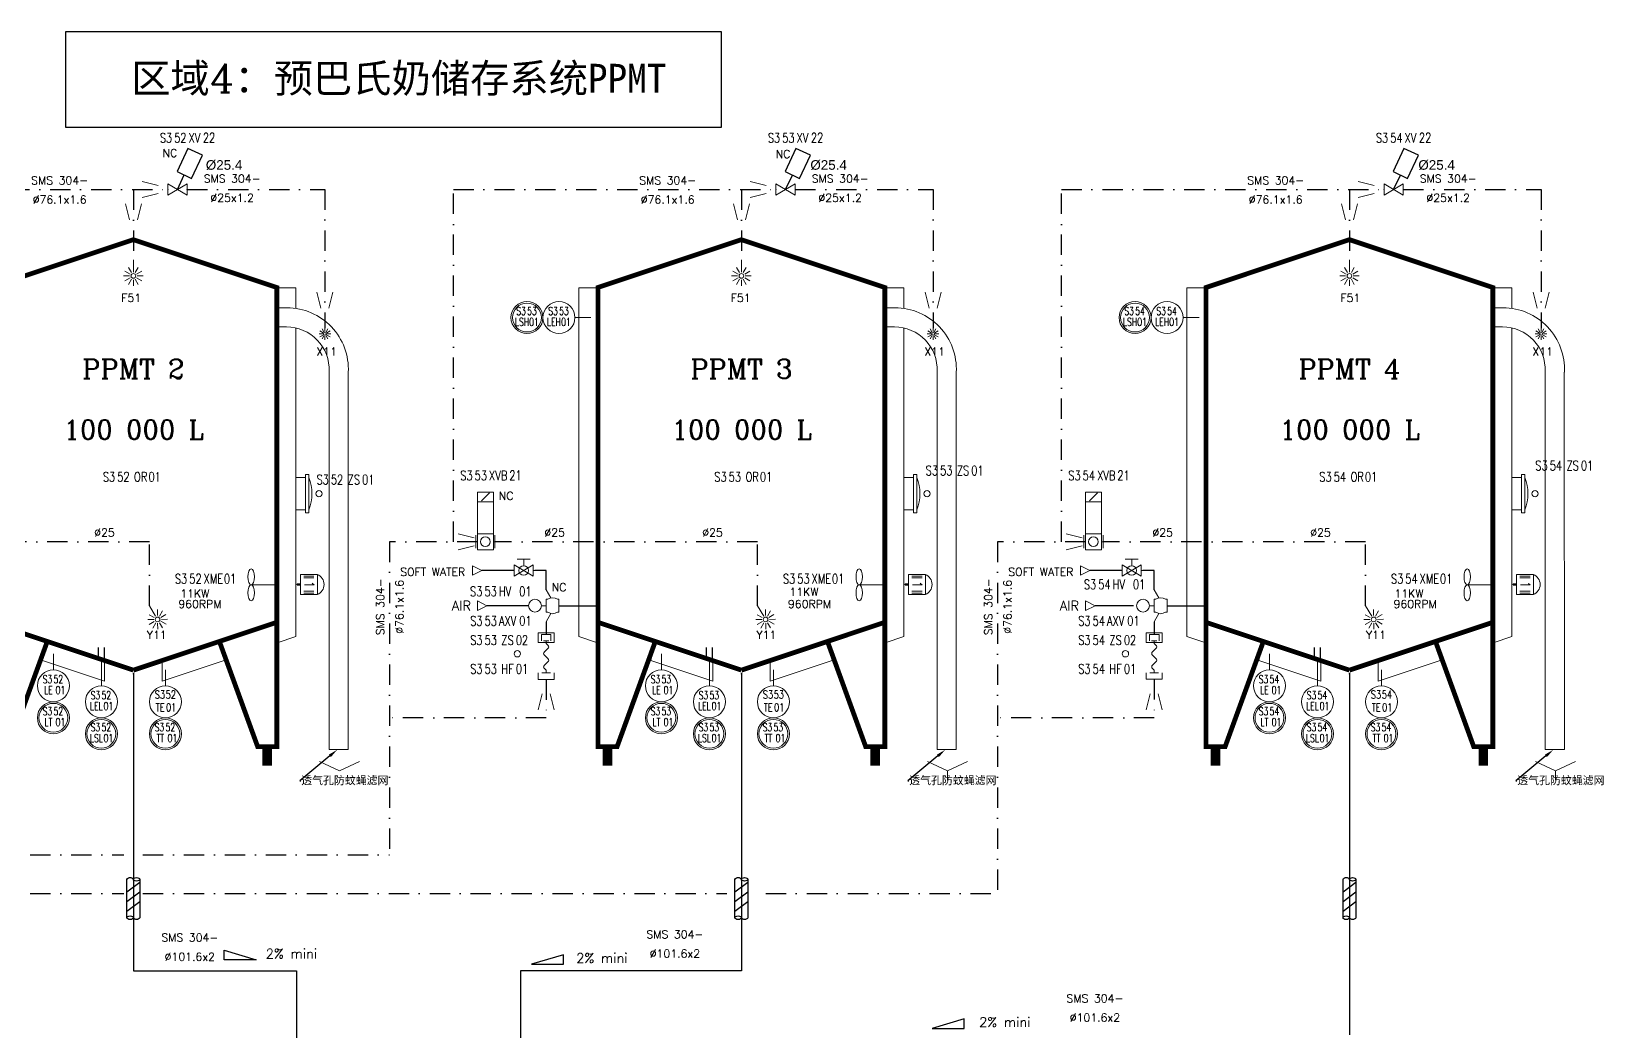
# Model space of a CAD drawing. Header units: inches. Extents: x 10881 to 11901, y 25114 to 26007.
# Drawn here: x 11340.7 to 11832.3, y 25694.2 to 26006.6 of the extents above; entities that cross this region are included whole.
import ezdxf
from ezdxf import colors
from ezdxf.entities.mleader import LeaderData, LeaderLine
from ezdxf.enums import TextEntityAlignment as Align
from ezdxf.math import Vec2, Vec3

# ---------------------------------------------------------------- set-up
doc = ezdxf.new("R2010")
doc.units = ezdxf.units.IN
doc.header["$MEASUREMENT"] = 0
doc.linetypes.add('DASHDOT2', pattern=[12.7, 6.35, -3.175, 0, -3.175])
for name, color, linetype, lineweight in [('14 Pipe Water Cold', 142, 'Continuous', 30), ('31 Equipment', 7, 'Continuous', 9), ('33 Instruments Labels', 7, 'Continuous', 9), ('43 TXT English', 7, 'Continuous', 9), ('Text', 7, 'Continuous', 9)]:
    doc.layers.add(name, color=color, linetype=linetype, lineweight=lineweight)
for name, color, linetype in [('CUVERIE', 7, 'Continuous'), ('DIAMETRE', 7, 'Continuous'), ('MATERIEL-DIVERS', 7, 'Continuous'), ('REPERES', 7, 'Continuous'), ('techn-data', 7, 'Continuous'), ('TEXTE', 7, 'Continuous'), ('TEXTES', 7, 'Continuous'), ('TITRE', 7, 'Continuous'), ('TUYAUTERIE-AIR INSTRUMENT', 3, 'Continuous'), ('TUYAUTERIE-NEP', 4, 'DASHDOT2'), ('TUYAUTERIE-PROCESS', 30, 'Continuous'), ('TXT_FR', 7, 'Continuous'), ('VANNES', 7, 'Continuous')]:
    doc.layers.add(name, color=color, linetype=linetype)
doc.layers.get('REPERES').off()
doc.styles.add('ROMANC', font='romanc')
doc.styles.add('ROMANS', font='ROMANS.SHX')
doc.styles.add('ROMANT', font='romant')
doc.styles.get("Standard").update_dxf_attribs({"font": 'arial.ttf'})

# ---------------------------------------------------------------- blocks, each defined once
blk = doc.blocks.new('APV-INS-M-L-LE1')
at = {"layer": '31 Equipment', "color": 7}
blk.add_line((0, -5), (0, -10), dxfattribs=at)
blk.add_circle((0, 0), 5, dxfattribs=at)
blk = doc.blocks.new('APV-FTG-CONX-HOSE-1')
at = {"layer": '31 Equipment'}
for p, q in [((-4.17, 0), (-5, 0)), ((4.17, 0), (5, 0))]:
    blk.add_line(p, q, dxfattribs=at)
for points in [[(-4.17, 0), (-3.63, 0.5), (-3.42, 0.71), (-3.13, 0.79), (-2.83, 0.71), (-2.58, 0.5), (-1.54, -0.5), (-1.33, -0.71), (-1.04, -0.79), (-0.75, -0.71), (-0.5, -0.5), (0, 0)], [(0, 0), (0.54, 0.5), (0.75, 0.71), (1.04, 0.79), (1.33, 0.71), (1.58, 0.5), (2.62, -0.5), (2.83, -0.71), (3.12, -0.79), (3.42, -0.71), (3.67, -0.5), (4.17, 0)]]:
    blk.add_lwpolyline(points, dxfattribs=at)
blk = doc.blocks.new('APV-FCE-GEN-REDCON-1')
at = {"layer": '31 Equipment', "color": 7}
for p, q in [((-2.5, 2.5), (2.5, 1.25)), ((2.5, 1.25), (2.5, 1.25)), ((2.5, -1.25), (-2.5, -2.5))]:
    blk.add_line(p, q, dxfattribs=at)
blk = doc.blocks.new('APV-TNK-ACC-SPRAYBALL-1')
at = {"layer": '31 Equipment'}
for p, q in [((0, -3.81), (0, 0)), ((-1.03, -4.4), (-2.65, -3.47)), ((-0.6, -3.97), (-1.53, -2.35)), ((0.6, -3.97), (1.53, -2.35)), ((1.03, -4.4), (2.65, -3.47)), ((-1.19, -5), (-3.05, -5)), ((-1.03, -5.6), (-2.65, -6.53)), ((-0.6, -6.03), (-1.53, -7.65)), ((0, -6.19), (0, -8.05)), ((0.6, -6.03), (1.53, -7.65)), ((1.03, -5.6), (2.65, -6.53)), ((1.19, -5), (3.05, -5))]:
    blk.add_line(p, q, dxfattribs=at)
blk.add_circle((0, -5), 0.738, dxfattribs=at)
blk = doc.blocks.new('PENTE-G')
at = {"layer": 'MATERIEL-DIVERS'}
blk.add_lwpolyline([(-5, 2), (5, 2), (5, 5), (-5, 2)], dxfattribs=at)
blk = doc.blocks.new('APV-TNK-GEN-11')
at = {"layer": '31 Equipment', "color": 7}
for points, const_width in [([(-14.94, 21.58), (-21.58, 3.32), (-24.9, 3.32), (-24.9, 83), (0, 91.3), (24.9, 83), (24.9, 3.32), (21.58, 3.32), (14.94, 21.58)], 0.83), ([(-24.9, 24.9), (0, 16.6)], 0.83), ([(24.9, 24.9), (0, 16.6)], 0.83), ([(-23.24, 3.32), (-23.24, 0)], 1.66), ([(23.24, 3.32), (23.24, 0)], 1.66)]:
    blk.add_lwpolyline(points, dxfattribs=dict(at, const_width=const_width))
at = {"layer": '31 Equipment', "ltscale": 38}
blk.add_point((0, 16), dxfattribs=at)
blk = doc.blocks.new('APV-TNK-ACC-MANHOLE-1')
at = {"layer": '31 Equipment'}
for p, q in [((-6, 3), (-6, 4)), ((-6, 4), (6, 4)), ((-6, 3), (6, 3)), ((-5, 0), (-5, 3)), ((5, 3), (5, 0)), ((6, 3), (6, 4))]:
    blk.add_line(p, q, dxfattribs=at)
blk.add_arc((0, -8), 13, 67.3801, 112.6199, dxfattribs=at)
blk = doc.blocks.new('APV-INS-POS-GEN-1')
at = {"layer": '31 Equipment', "color": 5}
blk.add_circle((0, 0), 1, dxfattribs=at)
blk = doc.blocks.new('APV-INS-F-L-LS')
at = {"layer": '31 Equipment'}
for radius in [5, 4.5]:
    blk.add_circle((0, 0), radius, dxfattribs=at)
at = {"layer": '33 Instruments Labels', "style": 'ROMANS', "width": 0.8}
blk.add_attdef('LS?', text='', height=3, dxfattribs=at).set_placement((0, 0), align=Align.MIDDLE)
blk = doc.blocks.new('APV-VLV-BFLY-SVS-3')
at = {"layer": '31 Equipment', "ltscale": 38}
for p, q in [((1.25, 15.25), (-1.25, 12.75)), ((-2.5, 0), (-4, 0)), ((2.5, 2.5), (-2.5, 2.5)), ((-2.5, 2.5), (-2.5, -2.5)), ((2.5, -2.5), (2.5, 2.5)), ((2.5, 0), (4, 0)), ((-2.5, -2.5), (2.5, -2.5))]:
    blk.add_line(p, q, dxfattribs=at)
at = {"layer": '31 Equipment'}
for p, q in [((-3, 2), (-3, -2)), ((3, -2), (3, 2))]:
    blk.add_line(p, q, dxfattribs=at)
at = {"layer": '31 Equipment', "ltscale": 38}
for points in [[(-2.5, 12.5), (2.5, 12.5), (2.5, 15.5), (-2.5, 15.5)], [(-2.5, 2.5), (2.5, 2.5), (2.5, 12.5), (-2.5, 12.5)]]:
    blk.add_lwpolyline(points, close=True, dxfattribs=at)
blk.add_circle((0, 0), 1.5, dxfattribs=at)
blk = doc.blocks.new('APV-FTG-CONX-QUICK-1')
at = {"layer": '31 Equipment'}
for p, q in [((-0.5, 2.5), (2.5, 2.5)), ((-0.5, -2.5), (-0.5, 2.5)), ((0, 1.5), (2, 1.5)), ((0, 0.83), (0, -0.83)), ((2, 1.5), (2, -1.5)), ((2.5, 2.5), (2.5, -2.5)), ((2.5, -2.5), (-0.5, -2.5)), ((0, -0.83), (0, -0.83)), ((2, -1.5), (0, -1.5))]:
    blk.add_line(p, q, dxfattribs=at)
blk = doc.blocks.new('APV-FTG-CONX-SCREWED-1')
at = {"layer": '31 Equipment'}
for p, q in [((0, 2.5), (2, 2.5)), ((0, 1.33), (0, -1.33)), ((2, 2.5), (2, -2.5)), ((0, -1.33), (0, -1.33)), ((2, -2.5), (0, -2.5))]:
    blk.add_line(p, q, dxfattribs=at)
blk = doc.blocks.new('APV-SIGN-ARW-FLOW-1')
at = {"layer": '31 Equipment'}
for p, q in [((-1.5, -1.5), (-1.5, 1.5)), ((-1.5, 1.5), (1.5, 0)), ((1.5, 0), (-1.5, -1.5))]:
    blk.add_line(p, q, dxfattribs=at)
blk = doc.blocks.new('VANNE SIEGE INCLINE')
at = {"color": 7}
for p, q in [((-3, 1.73), (-3, -1.73)), ((-3, -1.73), (3, 1.73)), ((3, -1.73), (-3, 1.73)), ((3, 1.73), (3, -1.73))]:
    blk.add_line(p, q, dxfattribs=at)
at = {"color": 7, "extrusion": (-1, 0, 0)}
blk.add_point((-3, 0), dxfattribs=at)
at = {"color": 7, "extrusion": (1, 0, 0)}
blk.add_point((3, 0), dxfattribs=at)
at = {"layer": 'VANNES'}
for p, q in [((3.23, 12.84), (-0.15, 5.59)), ((7.76, 10.73), (3.23, 12.84)), ((4.38, 3.47), (7.76, 10.73)), ((-0.15, 5.59), (4.38, 3.47)), ((0, 0), (2.11, 4.53))]:
    blk.add_line(p, q, dxfattribs=at)
blk = doc.blocks.new('calorifuge')
at = {"layer": 'MATERIEL-DIVERS'}
for p, q in [((-5, -2), (-2, 2)), ((-2, -2), (1, 2)), ((1, -2), (4, 2))]:
    blk.add_line(p, q, dxfattribs=at)
at = {"layer": 'MATERIEL-DIVERS', "color": 1, "extrusion": (-1, 0, 0)}
blk.add_point((-6, 0), dxfattribs=at)
at = {"layer": 'MATERIEL-DIVERS', "color": 1, "extrusion": (1, 0, 0)}
blk.add_point((6, 0), dxfattribs=at)
at = {"layer": 'TITRE'}
for p, q in [((6, 2), (-6, 2)), ((-6, -2), (6, -2))]:
    blk.add_line(p, q, dxfattribs=at)
for centre, major_axis in [((-6, 1), (0, 1)), ((6, -1), (0, -1))]:
    blk.add_ellipse(centre, major_axis=major_axis, ratio=0.547943, start_param=0, end_param=3.141593, dxfattribs=at)
at = {"layer": 'TITRE', "extrusion": (0, 0, -1)}
for centre, major_axis in [((-6, -1), (0, -1)), ((6, 1), (0, 1))]:
    blk.add_ellipse(centre, major_axis=major_axis, ratio=0.547943, dxfattribs=at)
blk = doc.blocks.new('APV-TNK-ACC-MOT-1')
at = {"layer": '31 Equipment', "color": 7}
for p, q in [((3.15, 6.4), (-3.15, 6.4)), ((-3.15, 6.4), (-3.15, 1.15)), ((-2.64, 5.35), (-2.64, 2.2)), ((-2.1, 5.35), (-2.1, 2.2)), ((2.1, 5.35), (2.1, 2.2)), ((2.66, 5.35), (2.66, 2.2)), ((3.15, 1.15), (3.15, 6.4)), ((-3.15, 1.15), (3.15, 1.15))]:
    blk.add_line(p, q, dxfattribs=at)
blk.add_arc((0, 5.09), 3.41, 22.6199, 157.3801, dxfattribs=at)
at = {"layer": '31 Equipment', "ltscale": 38}
blk.add_point((0, 0), dxfattribs=at)
at = {"layer": '31 Equipment', "color": 7}
blk.add_trace([(-0.39, 0), (0.39, 0), (-0.39, 1.15), (0.39, 1.15)], dxfattribs=at)
at = {"layer": '31 Equipment', "style": 'ROMANT', "width": 0.8}
blk.add_text('1', height=3, dxfattribs=at).set_placement((0, 3.89), align=Align.MIDDLE)
blk = doc.blocks.new('APV-TNK-ACC-AGIT-1')
at = {"layer": '31 Equipment'}
blk.add_line((0, 0), (0, -8), dxfattribs=at)
for centre in [(-2.5, -8), (2.5, -8)]:
    blk.add_ellipse(centre, major_axis=(-2.5, 0), ratio=0.4, dxfattribs=at)
blk = doc.blocks.new('APV-INS-M-L-TE')
at = {"layer": '31 Equipment', "color": 7}
blk.add_line((0, -5), (0, -10), dxfattribs=at)
blk.add_circle((0, 0), 5, dxfattribs=at)
at = {"layer": '33 Instruments Labels', "style": 'ROMANS', "width": 0.8, "flags": 8}
blk.add_attdef('TE', text='', height=3, dxfattribs=at).set_placement((0, 0), align=Align.MIDDLE)
blk = doc.blocks.new('APV-INS-F-L-TT')
at = {"layer": '31 Equipment'}
for radius in [5, 4.5]:
    blk.add_circle((0, 0), radius, dxfattribs=at)
blk = doc.blocks.new('APV-INS-M-L-LE2')
at = {"layer": '31 Equipment', "color": 7}
blk.add_line((5, 0), (13, 0), dxfattribs=at)
at = {"layer": '31 Equipment', "lineweight": 25}
blk.add_lwpolyline([(17, 1), (13, 1), (13, 0), (13, -1), (17, -1)], dxfattribs=at)
at = {"layer": '31 Equipment', "color": 7}
blk.add_circle((0, 0), 5, dxfattribs=at)
at = {"layer": '33 Instruments Labels', "style": 'ROMANS', "width": 0.8}
blk.add_attdef('LE?', text='', height=3, dxfattribs=at).set_placement((0, 0), align=Align.MIDDLE)
blk = doc.blocks.new('REPINS2')
at = {"layer": 'TEXTES', "style": 'ROMANS', "width": 0.7}
for tag, p in [('ZONE', (-3.35, 0.8)), ('SOUSZONE', (0.05, 0.8)), ('NUM', (0.7, -2.6))]:
    blk.add_attdef(tag, p, '', height=2.5, dxfattribs=at)
blk.add_attdef('ELEMENT', text='', height=2.5, dxfattribs=at).set_placement((-1.56, -2.59), align=Align.CENTER)
blk = doc.blocks.new('REPINS')
at = {"layer": 'TEXTES', "style": 'ROMANS', "width": 0.75}
for tag, p in [('ZONE', (-3.3, 1)), ('SOUSZONE', (0.1, 1)), ('NUM', (0.2, -3))]:
    blk.add_attdef(tag, p, '', height=2.5, dxfattribs=at)
blk.add_attdef('ELEMENT', text='', height=2.5, dxfattribs=at).set_placement((-0.2, -3), align=Align.RIGHT)
blk = doc.blocks.new('APV-INS-F-L-LT')
at = {"layer": '31 Equipment'}
for radius in [5, 4.5]:
    blk.add_circle((0, 0), radius, dxfattribs=at)
blk = doc.blocks.new('REPNORM1')
at = {"layer": 'TEXTES', "style": 'ROMANS', "width": 0.75}
for tag, p in [('ZONE', (-9.75, -1.25)), ('SOUSZONE', (-5.25, -1.25)), ('ELEMENT', (-0.75, -1.25)), ('NUM', (5.59, -1.22))]:
    blk.add_attdef(tag, p, '', height=3, dxfattribs=at)
blk = doc.blocks.new('REPNORM')
at = {"layer": 'TEXTES', "style": 'ROMANS', "width": 0.75}
for tag, p in [('ZONE', (-9.75, -1.25)), ('SOUSZONE', (-5.25, -1.25)), ('ELEMENT', (0, -1.25)), ('NUM', (4.5, -1.25))]:
    blk.add_attdef(tag, p, '', height=3, dxfattribs=at)
blk = doc.blocks.new('APV-VLV-SAMPL-PRD20-2')
at = {"layer": '31 Equipment', "ltscale": 38}
for p, q in [((-2.54, 2.44), (-4, 5)), ((-5.5, 0), (-4, 0)), ((-4, 2), (-3.5, 2)), ((-4, -2), (-4, 2)), ((-0.5, 2), (0, 2)), ((0, -2), (0, 2)), ((0, -2), (0, 2)), ((-4, -2), (-3.5, -2)), ((-2.54, -2.44), (-4, -5)), ((-0.5, -2), (0, -2))]:
    blk.add_line(p, q, dxfattribs=at)
at = {"layer": '31 Equipment'}
blk.add_circle((-7.5, 0), 2, dxfattribs=at)
at = {"layer": '31 Equipment', "ltscale": 38}
for start, end in [(53.1301, 126.8699), (233.1301, 306.8699)]:
    blk.add_arc((-2, 0), 2.5, start, end, dxfattribs=at)
blk = doc.blocks.new('APV-VLVM-BALL-KHV+MF-1')
at = {"layer": '31 Equipment', "ltscale": 38}
for p, q in [((-3, 0), (-4, 0)), ((3, 0), (4, 0))]:
    blk.add_line(p, q, dxfattribs=at)
at = {"layer": '31 Equipment'}
for p, q in [((-3, 1.734), (-3, -1.734)), ((-3, -1.734), (3, 1.734)), ((3, -1.734), (-3, 1.734)), ((-2, 3.5), (2, 3.5)), ((0, 1.5), (0, 3.5)), ((3, 1.734), (3, -1.734))]:
    blk.add_line(p, q, dxfattribs=at)
blk.add_circle((0, 0), 1.5, dxfattribs=at)

msp = doc.modelspace()

# ---------------------------------------------------------------- linework, layer by layer
at = {"layer": '14 Pipe Water Cold'}
for p, q in [((11491.53, 25838.22), (11481.49, 25838.22)), ((11501.56, 25838.22), (11498.03, 25838.22)), ((11501.56, 25832.21), (11501.56, 25838.22)), ((11681.53, 25838.22), (11671.49, 25838.22)), ((11691.56, 25838.22), (11688.03, 25838.22)), ((11691.56, 25832.21), (11691.56, 25838.22))]:
    msp.add_line(p, q, dxfattribs=at)
at = {"layer": '31 Equipment', "color": 7}
for p, q in [((11417.47, 25926.46), (11423.35, 25926.46)), ((11423.35, 25926.45), (11423.35, 25920.06)), ((11517.64, 25926.46), (11511.76, 25926.46)), ((11511.76, 25926.45), (11511.76, 25817.57)), ((11607.47, 25926.46), (11613.35, 25926.46)), ((11613.35, 25926.45), (11613.35, 25920.06)), ((11707.64, 25926.46), (11701.76, 25926.46)), ((11701.76, 25926.45), (11701.76, 25817.57)), ((11797.47, 25926.46), (11803.35, 25926.46)), ((11803.35, 25926.45), (11803.35, 25920.06)), ((11423.35, 25913.97), (11423.35, 25817.57)), ((11613.35, 25913.97), (11613.35, 25817.57)), ((11803.35, 25913.97), (11803.35, 25817.57)), ((11423.35, 25817.57), (11417.47, 25815.61)), ((11511.76, 25817.57), (11517.64, 25815.61)), ((11613.35, 25817.57), (11607.47, 25815.61)), ((11701.76, 25817.57), (11707.64, 25815.61)), ((11803.35, 25817.57), (11797.47, 25815.61)), ((11344.22, 25810.08), (11363.59, 25803.62)), ((11363.59, 25803.62), (11363.59, 25809.92)), ((11400.89, 25810.08), (11381.52, 25803.62)), ((11381.52, 25803.62), (11381.52, 25809.92)), ((11534.22, 25810.08), (11553.59, 25803.62)), ((11553.59, 25803.62), (11553.59, 25809.92)), ((11590.89, 25810.08), (11571.52, 25803.62)), ((11571.52, 25803.62), (11571.52, 25809.92)), ((11724.22, 25810.08), (11743.59, 25803.62)), ((11743.59, 25803.62), (11743.59, 25809.92)), ((11780.89, 25810.08), (11761.52, 25803.62)), ((11761.52, 25803.62), (11761.52, 25809.92))]:
    msp.add_line(p, q, dxfattribs=at)
at = {"layer": '31 Equipment'}
for p, q in [((11417.47, 25815.61), (11417.47, 25926.46)), ((11517.64, 25815.61), (11517.64, 25926.46)), ((11607.47, 25815.61), (11607.47, 25926.46)), ((11707.64, 25815.61), (11707.64, 25926.46)), ((11797.47, 25815.61), (11797.47, 25926.46)), ((11420.56, 25920.26), (11417.38, 25920.26)), ((11610.56, 25920.26), (11607.38, 25920.26)), ((11800.56, 25920.26), (11797.38, 25920.26)), ((11420.43, 25914.29), (11417.47, 25914.29)), ((11610.43, 25914.29), (11607.47, 25914.29)), ((11800.43, 25914.29), (11797.47, 25914.29)), ((11433.72, 25900.4), (11433.72, 25782.35)), ((11623.72, 25900.4), (11623.72, 25782.34)), ((11813.73, 25900.99), (11813.72, 25782.34)), ((11439.71, 25900.13), (11439.72, 25782.35)), ((11629.71, 25900.13), (11629.72, 25782.34)), ((11819.71, 25900.13), (11819.72, 25782.34)), ((11344.22, 25810.08), (11345.67, 25815.9)), ((11345.67, 25815.9), (11363.59, 25809.92)), ((11399.45, 25815.9), (11381.52, 25809.92)), ((11400.89, 25810.08), (11399.45, 25815.9)), ((11534.22, 25810.08), (11535.67, 25815.9)), ((11535.67, 25815.9), (11553.59, 25809.92)), ((11589.45, 25815.9), (11571.52, 25809.92)), ((11590.89, 25810.08), (11589.45, 25815.9)), ((11724.22, 25810.08), (11725.67, 25815.9)), ((11725.67, 25815.9), (11743.59, 25809.92)), ((11779.45, 25815.9), (11761.52, 25809.92)), ((11780.89, 25810.08), (11779.45, 25815.9)), ((11430.75, 25778.53), (11437, 25775.64)), ((11443.25, 25778.53), (11437, 25775.64)), ((11620.75, 25778.52), (11627, 25775.64)), ((11633.25, 25778.52), (11627, 25775.64)), ((11810.75, 25778.52), (11817, 25775.64)), ((11823.25, 25778.52), (11817, 25775.64)), ((11627, 25772.76), (11627, 25775.64)), ((11817, 25772.76), (11817, 25775.64))]:
    msp.add_line(p, q, dxfattribs=at)
for centre, radius, start in [((11420.56, 25901.09), 19.18, 357.1497), ((11610.56, 25901.09), 19.18, 357.1497), ((11800.56, 25901.09), 19.18, 357.1497), ((11420.43, 25900.99), 13.3, 357.4458), ((11610.43, 25900.99), 13.3, 357.4458), ((11800.43, 25900.99), 13.3, 357.4458)]:
    msp.add_arc(centre, radius, start, 90, dxfattribs=at)
at = {"layer": '31 Equipment', "ltscale": 38}
for p in [(11372.56, 25805.85), (11562.56, 25805.85), (11752.56, 25805.85)]:
    msp.add_point(p, dxfattribs=at)
at = {"layer": 'MATERIEL-DIVERS'}
msp.add_lwpolyline([(11556.29, 26006.57), (11556.29, 25976.57), (11351.48, 25976.57), (11351.48, 26006.57)], close=True, dxfattribs=at)
at = {"layer": 'Text', "color": 1}
for p, q in [((11433.72, 25782.35), (11439.72, 25782.35)), ((11623.72, 25782.34), (11629.72, 25782.34)), ((11813.72, 25782.34), (11819.72, 25782.34))]:
    msp.add_line(p, q, dxfattribs=at)
at = {"layer": 'TUYAUTERIE-AIR INSTRUMENT'}
for p, q in [((11496.06, 25827.21), (11483.06, 25827.21)), ((11685.06, 25827.21), (11673.06, 25827.21))]:
    msp.add_line(p, q, dxfattribs=at)
at = {"layer": 'TUYAUTERIE-NEP'}
for p, q in [((11282.56, 25957.21), (11383.37, 25957.21)), ((11372.56, 25957.21), (11372.56, 25935.21)), ((11389.37, 25957.22), (11432.44, 25957.22)), ((11432.44, 25957.22), (11432.44, 25913.95)), ((11472.56, 25957.21), (11573.37, 25957.21)), ((11472.56, 25847.21), (11472.56, 25957.21)), ((11562.56, 25957.21), (11562.56, 25935.21)), ((11579.37, 25957.21), (11622.44, 25957.21)), ((11622.44, 25957.22), (11622.44, 25913.95)), ((11662.56, 25957.21), (11763.37, 25957.21)), ((11662.56, 25847.21), (11662.56, 25957.21)), ((11752.56, 25957.21), (11752.56, 25935.21)), ((11769.37, 25957.21), (11812.44, 25957.21)), ((11812.44, 25957.22), (11812.44, 25913.95)), ((11377.56, 25847.21), (11295.56, 25847.21)), ((11377.56, 25827.21), (11377.56, 25847.21)), ((11480.06, 25847.21), (11452.56, 25847.21)), ((11452.56, 25847.21), (11452.56, 25749.36)), ((11567.56, 25847.21), (11485.56, 25847.21)), ((11567.56, 25827.21), (11567.56, 25847.21)), ((11670.06, 25847.21), (11642.56, 25847.21)), ((11642.56, 25847.21), (11642.56, 25737.29)), ((11757.56, 25847.21), (11675.56, 25847.21)), ((11757.56, 25827.21), (11757.56, 25847.21)), ((11501.56, 25804.21), (11501.56, 25792.21)), ((11691.56, 25804.22), (11691.56, 25792.22)), ((11501.56, 25792.21), (11452.56, 25792.21)), ((11691.56, 25792.21), (11642.56, 25792.21)), ((11186.76, 25749.36), (11369.56, 25749.36)), ((11375.56, 25749.36), (11452.56, 25749.36)), ((11186.76, 25737.29), (11369.56, 25737.29)), ((11375.56, 25737.29), (11558.03, 25737.29)), ((11570.18, 25737.29), (11642.56, 25737.29))]:
    msp.add_line(p, q, dxfattribs=at)
at = {"layer": 'TUYAUTERIE-PROCESS'}
for p, q in [((11505.56, 25827.21), (11517.56, 25827.21)), ((11695.56, 25827.21), (11707.56, 25827.21)), ((11501.56, 25822.21), (11501.56, 25818.21)), ((11691.56, 25822.21), (11691.56, 25818.22)), ((11372.56, 25806.21), (11372.56, 25780.71)), ((11562.56, 25806.21), (11562.56, 25780.71)), ((11752.56, 25806.21), (11752.56, 25780.71)), ((11372.56, 25780.71), (11372.56, 25713.21)), ((11562.56, 25780.71), (11562.56, 25713.21)), ((11752.56, 25780.71), (11752.56, 25693.21)), ((11372.56, 25713.21), (11423.49, 25713.21)), ((11423.49, 25713.21), (11423.49, 25611.16)), ((11493.49, 25713.21), (11493.49, 25611.16)), ((11562.56, 25713.21), (11493.49, 25713.21))]:
    msp.add_line(p, q, dxfattribs=at)

# ---------------------------------------------------------------- block references
at = {"layer": '31 Equipment'}
for name, p in [('VANNE SIEGE INCLINE', (11386.37, 25957.22)), ('VANNE SIEGE INCLINE', (11576.37, 25957.21)), ('VANNE SIEGE INCLINE', (11766.37, 25957.21)), ('APV-SIGN-ARW-FLOW-1', (11479.99, 25838.22)), ('APV-SIGN-ARW-FLOW-1', (11669.99, 25838.22)), ('APV-VLV-SAMPL-PRD20-2', (11505.56, 25827.21)), ('APV-VLV-SAMPL-PRD20-2', (11695.56, 25827.21))]:
    msp.add_blockref(name, p, dxfattribs=at)
at = {"layer": '31 Equipment', "xscale": -1}
for p in [(11494.53, 25838.22), (11684.53, 25838.22)]:
    msp.add_blockref('APV-VLVM-BALL-KHV+MF-1', p, dxfattribs=at)
at = {"layer": '31 Equipment', "xscale": -1, "rotation": 90}
for p in [(11372.56, 25735.75), (11562.56, 25735.75), (11752.56, 25735.75)]:
    msp.add_blockref('calorifuge', p, dxfattribs=at)
at = {"layer": '33 Instruments Labels'}
for name, p in [('APV-TNK-ACC-SPRAYBALL-1', (11372.56, 25935.21)), ('APV-TNK-ACC-SPRAYBALL-1', (11562.56, 25935.21)), ('APV-TNK-ACC-SPRAYBALL-1', (11752.56, 25935.21)), ('APV-INS-F-L-LS', (11495.56, 25917.21)), ('APV-INS-F-L-LS', (11685.56, 25917.21)), ('APV-INS-POS-GEN-1', (11492.56, 25812.21)), ('APV-INS-POS-GEN-1', (11682.56, 25812.21)), ('APV-INS-F-L-LT', (11347.56, 25792.21)), ('APV-INS-F-L-LT', (11537.56, 25792.21)), ('APV-INS-F-L-LT', (11727.56, 25792.21)), ('APV-INS-F-L-TT', (11382.56, 25787.21)), ('APV-INS-F-L-TT', (11572.56, 25787.21)), ('APV-INS-F-L-TT', (11762.56, 25787.21))]:
    msp.add_blockref(name, p, dxfattribs=at)
for name, p, rotation in [('APV-INS-M-L-LE1', (11505.56, 25917.21), 90), ('APV-INS-M-L-LE1', (11695.56, 25917.21), 90), ('APV-TNK-ACC-AGIT-1', (11417.38, 25833.75), 270), ('APV-TNK-ACC-AGIT-1', (11607.38, 25833.75), 270), ('APV-TNK-ACC-AGIT-1', (11797.38, 25833.75), 270), ('APV-TNK-ACC-SPRAYBALL-1', (11377.56, 25827.21), 30.96375653207346), ('APV-TNK-ACC-SPRAYBALL-1', (11567.56, 25827.21), 30.96375653207346), ('APV-TNK-ACC-SPRAYBALL-1', (11757.56, 25827.21), 30.96375653207346), ('APV-INS-M-L-LE1', (11347.56, 25802.21), 180), ('APV-INS-M-L-LE2', (11362.56, 25797.21), 90), ('APV-INS-M-L-LE1', (11537.56, 25802.21), 180), ('APV-INS-M-L-LE2', (11552.56, 25797.21), 90), ('APV-INS-M-L-LE1', (11727.56, 25802.21), 180), ('APV-INS-M-L-LE2', (11742.56, 25797.21), 90), ('APV-INS-M-L-TE', (11382.56, 25797.21), 180), ('APV-INS-M-L-TE', (11382.56, 25797.21), 180), ('APV-INS-M-L-TE', (11572.56, 25797.21), 180), ('APV-INS-M-L-TE', (11572.56, 25797.21), 180), ('APV-INS-M-L-TE', (11762.56, 25797.21), 180), ('APV-INS-M-L-TE', (11762.56, 25797.21), 180), ('APV-INS-F-L-LS', (11362.56, 25787.21), 270), ('APV-INS-F-L-LS', (11552.56, 25787.21), 270), ('APV-INS-F-L-LS', (11742.56, 25787.21), 270)]:
    msp.add_blockref(name, p, dxfattribs=dict(at, rotation=rotation))
at = {"layer": '33 Instruments Labels', "xscale": 0.6000000000000228, "yscale": 0.6000000000000228, "zscale": 0.6000000000000228}
for p in [(11432.44, 25915.11), (11622.44, 25915.11), (11812.44, 25915.11)]:
    msp.add_blockref('APV-TNK-ACC-SPRAYBALL-1', p, dxfattribs=at)
at = {"layer": '33 Instruments Labels', "xscale": -1}
for p in [(11430.56, 25862.21), (11620.56, 25862.21), (11810.56, 25862.21)]:
    msp.add_blockref('APV-INS-POS-GEN-1', p, dxfattribs=at)
at = {"layer": 'CUVERIE', "xscale": 1.8, "yscale": 1.8, "zscale": 1.8}
for p in [(11372.56, 25777.21), (11562.56, 25777.21), (11752.56, 25777.21)]:
    msp.add_blockref('APV-TNK-GEN-11', p, dxfattribs=at)
at = {"layer": 'CUVERIE', "xscale": -1, "rotation": 270}
for p in [(11423.35, 25862.21), (11613.35, 25862.21), (11803.35, 25862.21)]:
    msp.add_blockref('APV-TNK-ACC-MANHOLE-1', p, dxfattribs=at)
at = {"layer": 'CUVERIE', "rotation": 270}
for p in [(11423.65, 25833.84), (11613.65, 25833.84), (11803.65, 25833.84)]:
    msp.add_blockref('APV-TNK-ACC-MOT-1', p, dxfattribs=at)
at = {"layer": 'MATERIEL-DIVERS'}
for name, p in [('APV-FCE-GEN-REDCON-1', (11377.79, 25957.21)), ('APV-FCE-GEN-REDCON-1', (11567.79, 25957.2)), ('APV-FCE-GEN-REDCON-1', (11757.79, 25957.2)), ('APV-FCE-GEN-REDCON-1', (11476.56, 25847.21)), ('APV-FCE-GEN-REDCON-1', (11666.56, 25847.21)), ('PENTE-G', (11501.97, 25713.21)), ('PENTE-G', (11627.21, 25693.21))]:
    msp.add_blockref(name, p, dxfattribs=at)
at = {"layer": 'MATERIEL-DIVERS', "xscale": -1, "rotation": 90}
for p in [(11372.56, 25950.21), (11562.56, 25950.21), (11752.56, 25950.21)]:
    msp.add_blockref('APV-FCE-GEN-REDCON-1', p, dxfattribs=at)
at = {"layer": 'MATERIEL-DIVERS'}
for name, p, rotation in [('APV-FCE-GEN-REDCON-1', (11432.44, 25922.69), 270), ('APV-FCE-GEN-REDCON-1', (11622.44, 25922.69), 270), ('APV-FCE-GEN-REDCON-1', (11812.44, 25922.69), 270), ('APV-FTG-CONX-QUICK-1', (11501.56, 25816.21), 90), ('APV-FTG-CONX-QUICK-1', (11691.56, 25816.22), 90), ('APV-FTG-CONX-HOSE-1', (11501.56, 25811.21), 90), ('APV-FTG-CONX-HOSE-1', (11691.56, 25811.22), 90), ('APV-FTG-CONX-SCREWED-1', (11501.56, 25806.21), 270), ('APV-FTG-CONX-SCREWED-1', (11691.56, 25806.22), 270), ('APV-FCE-GEN-REDCON-1', (11501.56, 25797.21), 90), ('APV-FCE-GEN-REDCON-1', (11691.56, 25797.22), 90)]:
    msp.add_blockref(name, p, dxfattribs=dict(at, rotation=rotation))
at = {"layer": 'MATERIEL-DIVERS', "xscale": -1}
msp.add_blockref('PENTE-G', (11405.96, 25714.61), dxfattribs=at)
at = {"layer": 'REPERES'}
ref = msp.add_blockref('REPNORM1', (11390.57, 25973.11), dxfattribs=at)
ref.add_attrib('ZONE', 'S3', (11380.82, 25971.86), dxfattribs={"layer": 'TEXTES', "height": 3, "style": 'ROMANS', "width": 0.75})
ref.add_attrib('SOUSZONE', '52', (11385.32, 25971.86), dxfattribs={"layer": 'TEXTES', "height": 3, "style": 'ROMANS', "width": 0.75})
ref.add_attrib('ELEMENT', 'XV', (11389.83, 25971.86), dxfattribs={"layer": 'TEXTES', "height": 3, "style": 'ROMANS', "width": 0.75})
ref.add_attrib('NUM', '22', (11394.28, 25971.89), dxfattribs={"layer": 'TEXTES', "height": 3, "style": 'ROMANS', "width": 0.75})
ref = msp.add_blockref('REPNORM1', (11580.57, 25973.11), dxfattribs=at)
ref.add_attrib('ZONE', 'S3', (11570.82, 25971.86), dxfattribs={"layer": 'TEXTES', "height": 3, "style": 'ROMANS', "width": 0.75})
ref.add_attrib('SOUSZONE', '53', (11575.32, 25971.86), dxfattribs={"layer": 'TEXTES', "height": 3, "style": 'ROMANS', "width": 0.75})
ref.add_attrib('ELEMENT', 'XV', (11579.83, 25971.86), dxfattribs={"layer": 'TEXTES', "height": 3, "style": 'ROMANS', "width": 0.75})
ref.add_attrib('NUM', '22', (11584.28, 25971.89), dxfattribs={"layer": 'TEXTES', "height": 3, "style": 'ROMANS', "width": 0.75})
ref = msp.add_blockref('REPNORM1', (11770.57, 25973.11), dxfattribs=at)
ref.add_attrib('ZONE', 'S3', (11760.82, 25971.86), dxfattribs={"layer": 'TEXTES', "height": 3, "style": 'ROMANS', "width": 0.75})
ref.add_attrib('SOUSZONE', '54', (11765.32, 25971.86), dxfattribs={"layer": 'TEXTES', "height": 3, "style": 'ROMANS', "width": 0.75})
ref.add_attrib('ELEMENT', 'XV', (11769.83, 25971.86), dxfattribs={"layer": 'TEXTES', "height": 3, "style": 'ROMANS', "width": 0.75})
ref.add_attrib('NUM', '22', (11774.28, 25971.89), dxfattribs={"layer": 'TEXTES', "height": 3, "style": 'ROMANS', "width": 0.75})
for name, p, values in [('REPINS2', (11495.56, 25917.21), {'ZONE': 'S3', 'SOUSZONE': '53', 'NUM': '01', 'ELEMENT': 'LSH'}), ('REPINS2', (11505.56, 25917.21), {'ZONE': 'S3', 'SOUSZONE': '53', 'NUM': '01', 'ELEMENT': 'LEH'}), ('REPINS2', (11685.56, 25917.21), {'ZONE': 'S3', 'SOUSZONE': '54', 'NUM': '01', 'ELEMENT': 'LSH'}), ('REPINS2', (11695.56, 25917.21), {'ZONE': 'S3', 'SOUSZONE': '54', 'NUM': '01', 'ELEMENT': 'LEH'}), ('REPNORM', (11629.9, 25869.18), {'ZONE': 'S3', 'SOUSZONE': '53', 'ELEMENT': 'ZS', 'NUM': '01'}), ('REPNORM', (11820.41, 25870.71), {'ZONE': 'S3', 'SOUSZONE': '54', 'ELEMENT': 'ZS', 'NUM': '01'}), ('REPNORM', (11372.77, 25867.21), {'ZONE': 'S3', 'SOUSZONE': '52', 'ELEMENT': 'OR', 'NUM': '01'}), ('REPNORM', (11439.53, 25866.36), {'ZONE': 'S3', 'SOUSZONE': '52', 'ELEMENT': 'ZS', 'NUM': '01'}), ('REPNORM1', (11484.46, 25867.63), {'ZONE': 'S3', 'SOUSZONE': '53', 'ELEMENT': 'XVB', 'NUM': '21'}), ('REPNORM', (11563.85, 25867.21), {'ZONE': 'S3', 'SOUSZONE': '53', 'ELEMENT': 'OR', 'NUM': '01'}), ('REPNORM1', (11674.46, 25867.63), {'ZONE': 'S3', 'SOUSZONE': '54', 'ELEMENT': 'XVB', 'NUM': '21'}), ('REPNORM', (11752.91, 25867.21), {'ZONE': 'S3', 'SOUSZONE': '54', 'ELEMENT': 'OR', 'NUM': '01'}), ('REPNORM1', (11395.28, 25835.37), {'ZONE': 'S3', 'SOUSZONE': '52', 'ELEMENT': 'XME', 'NUM': '01'}), ('REPNORM1', (11585.28, 25835.37), {'ZONE': 'S3', 'SOUSZONE': '53', 'ELEMENT': 'XME', 'NUM': '01'}), ('REPNORM1', (11775.28, 25835.37), {'ZONE': 'S3', 'SOUSZONE': '54', 'ELEMENT': 'XME', 'NUM': '01'}), ('REPNORM1', (11487.52, 25831.42), {'ZONE': 'S3', 'SOUSZONE': '53', 'ELEMENT': 'HV', 'NUM': '01'}), ('REPNORM1', (11679.32, 25833.61), {'ZONE': 'S3', 'SOUSZONE': '54', 'ELEMENT': 'HV', 'NUM': '01'}), ('REPNORM1', (11487.56, 25822.21), {'ZONE': 'S3', 'SOUSZONE': '53', 'ELEMENT': 'AXV', 'NUM': '01'}), ('REPNORM1', (11677.56, 25822.21), {'ZONE': 'S3', 'SOUSZONE': '54', 'ELEMENT': 'AXV', 'NUM': '01'}), ('REPNORM', (11487.56, 25816.21), {'ZONE': 'S3', 'SOUSZONE': '53', 'ELEMENT': 'ZS', 'NUM': '02'}), ('REPNORM', (11677.56, 25816.21), {'ZONE': 'S3', 'SOUSZONE': '54', 'ELEMENT': 'ZS', 'NUM': '02'}), ('REPNORM', (11487.56, 25807.21), {'ZONE': 'S3', 'SOUSZONE': '53', 'ELEMENT': 'HF', 'NUM': '01'}), ('REPNORM', (11677.56, 25807.21), {'ZONE': 'S3', 'SOUSZONE': '54', 'ELEMENT': 'HF', 'NUM': '01'}), ('REPINS2', (11347.56, 25802.21), {'ZONE': 'S3', 'SOUSZONE': '52', 'NUM': '01', 'ELEMENT': 'LE'}), ('REPINS2', (11537.56, 25802.21), {'ZONE': 'S3', 'SOUSZONE': '53', 'NUM': '01', 'ELEMENT': 'LE'}), ('REPINS2', (11727.56, 25802.21), {'ZONE': 'S3', 'SOUSZONE': '54', 'NUM': '01', 'ELEMENT': 'LE'}), ('REPINS2', (11362.56, 25797.21), {'ZONE': 'S3', 'SOUSZONE': '52', 'NUM': '01', 'ELEMENT': 'LEL'}), ('REPINS', (11382.56, 25797.21), {'ZONE': 'S3', 'SOUSZONE': '52', 'ELEMENT': 'TE', 'NUM': '01'}), ('REPINS2', (11552.56, 25797.21), {'ZONE': 'S3', 'SOUSZONE': '53', 'NUM': '01', 'ELEMENT': 'LEL'}), ('REPINS', (11572.56, 25797.21), {'ZONE': 'S3', 'SOUSZONE': '53', 'ELEMENT': 'TE', 'NUM': '01'}), ('REPINS2', (11742.56, 25797.21), {'ZONE': 'S3', 'SOUSZONE': '54', 'NUM': '01', 'ELEMENT': 'LEL'}), ('REPINS', (11762.56, 25797.21), {'ZONE': 'S3', 'SOUSZONE': '54', 'ELEMENT': 'TE', 'NUM': '01'}), ('REPINS2', (11347.56, 25792.21), {'ZONE': 'S3', 'SOUSZONE': '52', 'NUM': '01', 'ELEMENT': 'LT'}), ('REPINS2', (11537.56, 25792.21), {'ZONE': 'S3', 'SOUSZONE': '53', 'NUM': '01', 'ELEMENT': 'LT'}), ('REPINS2', (11727.56, 25792.21), {'ZONE': 'S3', 'SOUSZONE': '54', 'NUM': '01', 'ELEMENT': 'LT'}), ('REPINS2', (11362.56, 25787.21), {'ZONE': 'S3', 'SOUSZONE': '52', 'NUM': '01', 'ELEMENT': 'LSL'}), ('REPINS2', (11382.56, 25787.21), {'ZONE': 'S3', 'SOUSZONE': '52', 'NUM': '01', 'ELEMENT': 'TT'}), ('REPINS2', (11552.56, 25787.21), {'ZONE': 'S3', 'SOUSZONE': '53', 'NUM': '01', 'ELEMENT': 'LSL'}), ('REPINS2', (11572.56, 25787.21), {'ZONE': 'S3', 'SOUSZONE': '53', 'NUM': '01', 'ELEMENT': 'TT'}), ('REPINS2', (11742.56, 25787.21), {'ZONE': 'S3', 'SOUSZONE': '54', 'NUM': '01', 'ELEMENT': 'LSL'}), ('REPINS2', (11762.56, 25787.21), {'ZONE': 'S3', 'SOUSZONE': '54', 'NUM': '01', 'ELEMENT': 'TT'})]:
    msp.add_blockref(name, p, dxfattribs=at).add_auto_attribs(values)
at = {"layer": 'VANNES'}
for p in [(11482.56, 25847.21), (11672.56, 25847.21)]:
    msp.add_blockref('APV-VLV-BFLY-SVS-3', p, dxfattribs=at)
at = {"layer": 'VANNES', "xscale": -1, "rotation": 180}
for p in [(11481.56, 25827.21), (11671.56, 25827.21)]:
    msp.add_blockref('APV-SIGN-ARW-FLOW-1', p, dxfattribs=at)

# ---------------------------------------------------------------- texts
at = {"layer": 'DIAMETRE'}
for p in [(11395.2, 25963.38), (11584.11, 25963.38), (11774.1, 25963.38)]:
    msp.add_text('%%C25.4', height=3, dxfattribs=at).set_placement(p)
at = {"layer": 'techn-data', "style": 'ROMANS'}
for s, p in [('NC', (11383.98, 25968.61)), ('NC', (11575.57, 25968.29)), ('SMS 304-', (11349.52, 25960.06)), ('SMS 304-', (11403.42, 25960.6)), ('SMS 304-', (11539.52, 25960.06)), ('SMS 304-', (11593.42, 25960.6)), ('SMS 304-', (11729.52, 25960.06)), ('SMS 304-', (11783.42, 25960.6)), ('%%C76.1x1.6', (11349.52, 25954.06)), ('%%C25x1.2', (11403.42, 25954.6)), ('%%C76.1x1.6', (11539.52, 25954.06)), ('%%C25x1.2', (11593.42, 25954.6)), ('%%C76.1x1.6', (11729.52, 25954.06)), ('%%C25x1.2', (11783.42, 25954.6)), ('F51', (11371.87, 25923.35)), ('F51', (11562.35, 25923.35)), ('F51', (11752.84, 25923.35)), ('X11', (11432.95, 25906.59)), ('X11', (11622.95, 25906.59)), ('X11', (11812.95, 25906.59)), ('NC', (11489.04, 25861.54)), ('%%C25', (11363.52, 25850.06)), ('%%C25', (11504.2, 25850.06)), ('%%C25', (11553.52, 25850.06)), ('%%C25', (11694.2, 25850.06)), ('%%C25', (11743.52, 25850.06)), ('11KW', (11391.76, 25831.01)), ('NC', (11505.59, 25832.99)), ('11KW', (11582.12, 25831.51)), ('11KW', (11771.17, 25830.99)), ('960RPM', (11393.36, 25827.74)), ('960RPM', (11583.86, 25827.74)), ('960RPM', (11773.1, 25827.74)), ('Y11', (11379.87, 25818.07)), ('Y11', (11570.36, 25818.07)), ('Y11', (11760.84, 25818.07)), ('SMS 304-', (11390.2, 25723.56)), ('SMS 304-', (11541.78, 25724.56)), ('%%C101.6x2', (11390.2, 25717.56)), ('%%C101.6x2', (11541.78, 25718.56)), ('SMS 304-', (11673.03, 25704.56)), ('%%C101.6x2', (11673.03, 25698.56))]:
    msp.add_text(s, height=2.5, dxfattribs=at).set_placement(p, align=Align.MIDDLE_CENTER)
for s, p in [('SMS 304-', (11449.71, 25826.86)), ('%%C76.1x1.6', (11455.71, 25826.86)), ('SMS 304-', (11639.71, 25826.86)), ('%%C76.1x1.6', (11645.71, 25826.86))]:
    msp.add_text(s, height=2.5, rotation=90, dxfattribs=at).set_placement(p, align=Align.MIDDLE_CENTER)
at = {"layer": 'TEXTE', "style": 'ROMANS'}
for p in [(11475.06, 25827.21), (11665.06, 25827.21)]:
    msp.add_text('AIR', height=3, dxfattribs=at).set_placement(p, align=Align.MIDDLE)
at = {"layer": 'TXT_FR', "style": 'ROMANS'}
for p in [(11466.12, 25836.51), (11656.12, 25836.51)]:
    msp.add_text('SOFT WATER', height=2.5, dxfattribs=at).set_placement(p, align=Align.CENTER)
for p in [(11421.96, 25718.61), (11518.97, 25717.21), (11644.87, 25697.21)]:
    msp.add_text('2% mini', height=3, dxfattribs=at).set_placement(p, align=Align.MIDDLE)
at = {"layer": 'TXT_FR', "attachment_point": 5, "style": 'ROMANC'}
for s, insert, char_height, width in [('{\\fSimSun|b0|i0|c134|p2;区域}4{\\fSimSun|b0|i0|c134|p2;：预巴氏奶储存系统\\fSimSun|b0|i0|c0|p2;PPMT}', (11455.49, 25991.46), 9, 294.206), ('PPMT 2', (11372.56, 25901.21), 6, 112.5), ('PPMT 3', (11562.56, 25901.21), 6, 112.5), ('PPMT 4', (11752.56, 25901.21), 6, 112.5), ('100 000 L', (11372.56, 25882.21), 6, 112.5), ('100 000 L', (11562.56, 25882.21), 6, 112.5), ('100 000 L', (11752.56, 25882.21), 6, 112.5)]:
    msp.add_mtext(s, dxfattribs=dict(at, insert=insert, char_height=char_height, width=width))

# ---------------------------------------------------------------- leaders
at = {"layer": '43 TXT English', "color": 1}
ml = msp.add_multileader_mtext('Standard', dxfattribs=at)
ml.set_content('{\\fSimSun|b0|i0|c134|p2;透气孔防蚊蝇滤网}', color=1)
ml.set_leader_properties()
ml.build(insert=Vec2(0, 0))
ml.multileader.update_dxf_attribs({"dogleg_length": 0.36, "arrow_head_size": 3})
ctx = ml.context
ctx.base_point, ctx.char_height, ctx.arrow_head_size, ctx.landing_gap_size, ctx.plane_origin = Vec3(11424.9, 25772.47), 2.5, 3, 0.09, Vec3(11436.26, 25782.23)
notes = []
notes.append((ctx, [(0, (1, 1, 0), (11424.54, 25772.47), (1, 0), 0.36, [(0, [(11436.26, 25782.23)], 0, [])])]))
ctx.mtext.insert, ctx.mtext.flow_direction = Vec3(11424.99, 25773.91), 5
ml = msp.add_multileader_mtext('Standard', dxfattribs=at)
ml.set_content('{\\fSimSun|b0|i0|c134|p2;透气孔防蚊蝇滤网}', color=1)
ml.set_leader_properties()
ml.build(insert=Vec2(0, 0))
ml.multileader.update_dxf_attribs({"dogleg_length": 0.36, "arrow_head_size": 3})
ctx = ml.context
ctx.base_point, ctx.char_height, ctx.arrow_head_size, ctx.landing_gap_size, ctx.plane_origin = Vec3(11614.9, 25772.47), 2.5, 3, 0.09, Vec3(11626.26, 25782.22)
notes.append((ctx, [(0, (1, 1, 0), (11614.54, 25772.47), (1, 0), 0.36, [(0, [(11626.26, 25782.22)], 0, [])])]))
ctx.mtext.insert, ctx.mtext.flow_direction = Vec3(11614.99, 25773.91), 5
ml = msp.add_multileader_mtext('Standard', dxfattribs=at)
ml.set_content('{\\fSimSun|b0|i0|c134|p2;透气孔防蚊蝇滤网}', color=1)
ml.set_leader_properties()
ml.build(insert=Vec2(0, 0))
ml.multileader.update_dxf_attribs({"dogleg_length": 0.36, "arrow_head_size": 3})
ctx = ml.context
ctx.base_point, ctx.char_height, ctx.arrow_head_size, ctx.landing_gap_size, ctx.plane_origin = Vec3(11804.9, 25772.47), 2.5, 3, 0.09, Vec3(11816.26, 25782.22)
notes.append((ctx, [(0, (1, 1, 0), (11804.54, 25772.47), (1, 0), 0.36, [(0, [(11816.26, 25782.22)], 0, [])])]))
ctx.mtext.insert, ctx.mtext.flow_direction = Vec3(11804.99, 25773.91), 5
for ctx, leaders in notes:
    for number, flags, end, landing, length, lines in leaders:
        leader = LeaderData()
        leader.index, (leader.has_last_leader_line, leader.has_dogleg_vector, leader.attachment_direction) = number, flags
        leader.last_leader_point, leader.dogleg_vector, leader.dogleg_length = Vec3(end), Vec3(landing), length
        for number, points, colour, breaks in lines:
            line = LeaderLine()
            line.index, line.vertices, line.color, line.breaks = number, Vec3.list(points), colors.encode_raw_color(colour), breaks
            leader.lines.append(line)
        ctx.leaders.append(leader)

doc.saveas('drawing.dxf')
